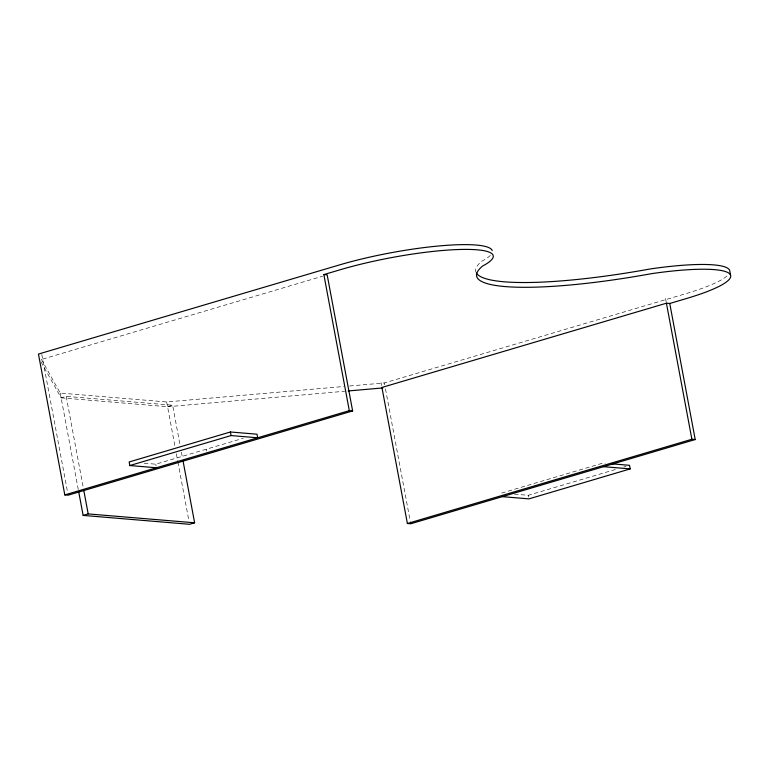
<?xml version="1.0" encoding="UTF-8"?>
<svg xmlns="http://www.w3.org/2000/svg" width="769" height="769" viewBox="0 0 769 769"><rect width="100%" height="100%" fill="white"/><g stroke="black" fill="none" stroke-linecap="round" stroke-linejoin="round"><path stroke-width="0.58" stroke-dasharray="3.85 2.88" d="M42.67 359.113L322.557 276.234M41.065 361.92L61.126 397.842L66.192 396.343L172.621 405.234L180.1 445.203M61.126 397.842L167.555 406.734L172.621 405.234M349.674 385.98L384.356 382.952L685.294 293.835A100.412 16.918 -10.6 0 0 727.772 275.235M144.197 463.226L155.761 464.188L243.206 438.292M501.676 493.073L602.915 463.092L605.232 463.284M514.403 494.14L528.284 495.294L616.873 469.061M623.774 467.023L626.072 466.341M41.315 359.2L60.232 393.074L166.671 401.956L343.695 386.499M167.555 406.734L344.589 391.277M665.531 298.43L666.252 302.246M528.284 495.294L528.62 497.082M384.356 382.952L384.721 384.865M385.471 388.903L410.281 521.44M381.03 382.674L381.568 385.538M206.39 449.202L206.717 450.99M181.426 452.259L182.522 458.141M166.671 401.956L175.044 446.702M176.361 453.758L177.677 460.814M177.899 461.986L188.905 520.767M155.761 464.188L156.097 465.976M66.192 396.343L83.35 488.046M60.232 393.074L78.284 489.545M41.776 354.346L67.47 491.66M490.314 255.404A100.412 16.918 -10.6 0 1 481.836 261.181A177.024 29.828 -10.6 0 0 475.934 272.072"/><path stroke-width="1.15" d="M323.845 274.591L327.171 274.869L352.635 410.934L349.309 410.656L323.845 274.591L340.283 269.727A100.412 16.918 -10.6 0 1 460.189 249.473A100.412 16.918 -10.6 0 1 482.73 265.959A177.024 29.828 -10.6 0 0 649.536 274.014L651.977 273.601A100.412 16.918 -10.6 0 1 728.964 273.235A100.412 16.918 -10.6 0 1 686.188 298.612L669.751 303.476L666.425 303.207L381.924 387.451L407.387 523.506L410.713 523.785L695.214 439.541L669.751 303.476M129.826 465.543L231.075 435.562L257.682 437.792L257.009 434.206L230.402 431.986L129.154 461.967L129.826 465.543L156.434 467.763M492.198 250.579A100.412 16.918 -10.6 0 0 339.389 264.949L38.45 354.067L64.807 494.9L349.309 410.656M352.635 410.934L68.133 495.178L64.807 494.9M78.726 491.9L83.129 515.413L88.195 513.913L194.624 522.795L182.964 460.487M194.624 522.795L189.559 524.295L83.129 515.413M407.387 523.506L691.889 439.262L695.214 439.541M612.172 463.87L629.523 465.312L630.196 468.898L528.947 498.879L502.34 496.659M348.174 390.96L382.856 387.932M603.588 466.677L630.196 468.898M730.55 275.187L729.656 270.409A100.412 16.918 -10.6 0 0 651.083 268.833L648.651 269.237A177.024 29.828 -10.6 0 1 476.357 272.985M666.425 303.207L691.889 439.262M230.402 431.986L231.075 435.562M83.792 490.401L88.195 513.913"/></g></svg>
